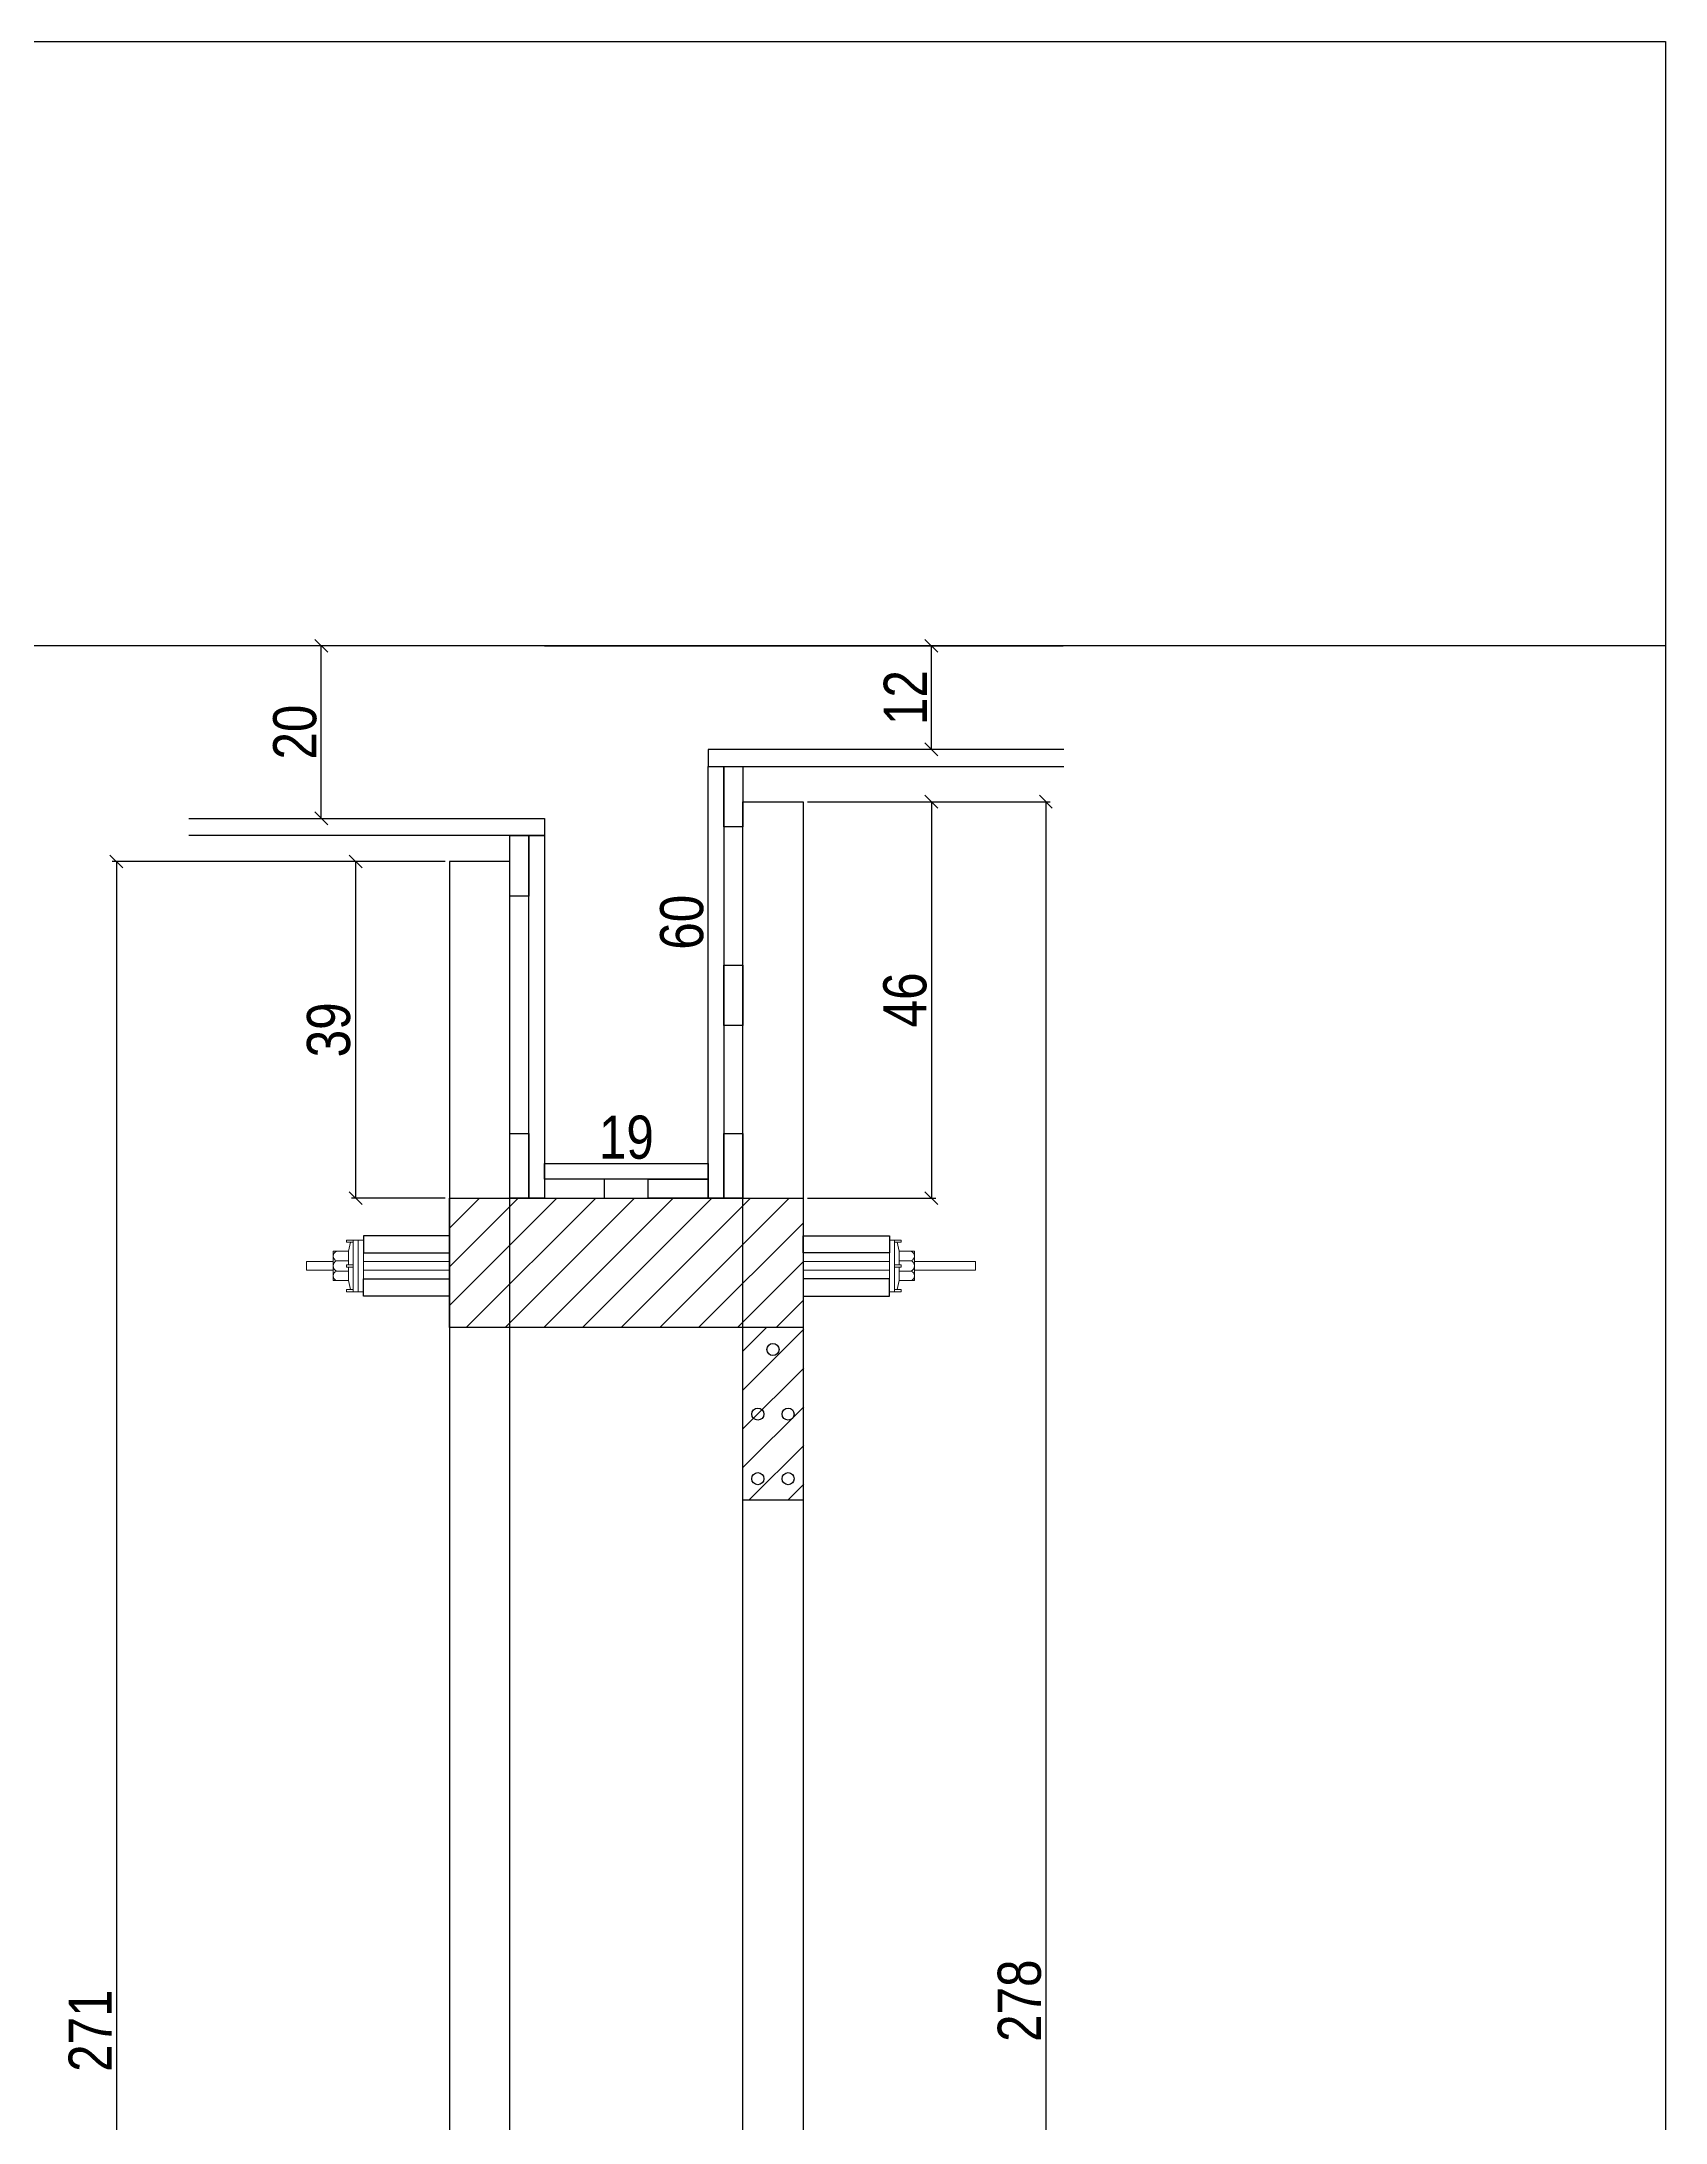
# Model space of a CAD drawing. Extents: x 17311 to 161354, y 153625 to 211469.
# Drawn here: x 22258 to 22634.6, y 206817.7 to 207300.1 of the extents above; entities that cross this region are included whole.
import ezdxf

# ---------------------------------------------------------------- set-up
doc = ezdxf.new("R2010")
doc.units = 0
doc.layers.get('0').update_dxf_attribs({"linetype": 'CONTINUOUS'})
doc.layers.get('DEFPOINTS').update_dxf_attribs({"linetype": 'CONTINUOUS'})
for name, color, linetype in [('8', 111, 'CONTINUOUS'), ('COTA', 241, 'CONTINUOUS'), ('detalhes', 4, 'CONTINUOUS'), ('TIRAS REESCORAMENTO', 252, 'CONTINUOUS')]:
    doc.layers.add(name, color=color, linetype=linetype)
doc.layers.add('BARRA_ANCORAGEM', color=1, linetype='CONTINUOUS', lineweight=15)
doc.styles.add('COTA TECNICA 2X', font='techl___.ttf', dxfattribs={"height": 10})
doc.dimstyles.new('SECAO', dxfattribs={"dimscale": 0.333333, "dimtxt": 5, "dimasz": 9, "dimexe": 3, "dimexo": 3, "dimgap": 3, "dimtad": 1, "dimdec": 1, "dimlfac": 0.5, "dimzin": 12, "dimdsep": 46, "dimtxsty": 'COTA TECNICA 2X', "dimblk1": 'OBLIQUE', "dimblk2": 'OBLIQUE', "dimsah": 1, "dimcen": 0.9, "dimclrd": 4, "dimclre": 4, "dimclrt": 240, "dimadec": 1, "dimazin": 3, "dimtfac": 1, "dimtdec": 1, "dimtmove": 0, "dimatfit": 3, "dimfxl": 1, "dimtolj": 1, "dimtzin": 12, "dimarcsym": 0})

# ---------------------------------------------------------------- blocks, each defined once
blk = doc.blocks.new('_Oblique')
at = {"color": 0, "linetype": 'ByBlock', "lineweight": -2}
blk.add_line((-0.5, -0.5), (0.5, 0.5), dxfattribs=at)
blk = doc.blocks.new('*D3097')
at = {"layer": 'DEFPOINTS', "color": 0, "transparency": 16777216}
for p in [(22352.61, 207110.02), (22275.32, 206567.92), (22352.61, 206567.92)]:
    blk.add_point(p, dxfattribs=at)
at = {"layer": 'detalhes', "color": 4, "lineweight": -2, "transparency": 16777216}
for p, q in [((22351.61, 207110.02), (22274.32, 207110.02)), ((22275.32, 207110.02), (22275.32, 206567.92)), ((22351.61, 206567.92), (22274.32, 206567.92))]:
    blk.add_line(p, q, dxfattribs=at)
at = {"layer": 'detalhes', "color": 4, "lineweight": -2, "transparency": 16777216, "xscale": 3, "yscale": 3, "zscale": 3}
for p, rotation in [((22275.32, 207110.02), 90), ((22275.32, 206567.92), 270)]:
    blk.add_blockref('_Oblique', p, dxfattribs=dict(at, rotation=rotation))
at = {"layer": 'detalhes', "color": 240, "transparency": 16777216, "insert": (22269.24, 206838.97), "char_height": 10, "attachment_point": 5, "rotation": 90, "style": 'COTA TECNICA 2X'}
blk.add_mtext('\\A1;271', dxfattribs=at)
blk = doc.blocks.new('*D3103')
at = {"layer": 'DEFPOINTS', "color": 0, "transparency": 16777216}
for p in [(22330.84, 207110.02), (22352.61, 207110.02), (22352.61, 207031.97)]:
    blk.add_point(p, dxfattribs=at)
at = {"layer": 'detalhes', "color": 4, "lineweight": -2, "transparency": 16777216}
for p, q in [((22351.61, 207110.02), (22329.84, 207110.02)), ((22330.84, 207031.97), (22330.84, 207110.02)), ((22351.61, 207031.97), (22329.84, 207031.97))]:
    blk.add_line(p, q, dxfattribs=at)
at = {"layer": 'detalhes', "color": 4, "lineweight": -2, "transparency": 16777216, "xscale": 3, "yscale": 3, "zscale": 3}
for p, rotation in [((22330.84, 207110.02), 90), ((22330.84, 207031.97), 270)]:
    blk.add_blockref('_Oblique', p, dxfattribs=dict(at, rotation=rotation))
at = {"layer": 'detalhes', "color": 240, "transparency": 16777216, "insert": (22324.59, 207070.99), "char_height": 10, "attachment_point": 5, "rotation": 90, "style": 'COTA TECNICA 2X'}
blk.add_mtext('\\A1;39', dxfattribs=at)
blk = doc.blocks.new('*D3104')
at = {"layer": 'DEFPOINTS', "color": 0, "transparency": 16777216}
for p in [(22434.61, 207123.89), (22434.61, 207031.97), (22464.36, 207031.97)]:
    blk.add_point(p, dxfattribs=at)
at = {"layer": 'detalhes', "color": 4, "lineweight": -2, "transparency": 16777216}
for p, q in [((22435.61, 207123.89), (22465.36, 207123.89)), ((22464.36, 207123.89), (22464.36, 207031.97)), ((22435.61, 207031.97), (22465.36, 207031.97))]:
    blk.add_line(p, q, dxfattribs=at)
at = {"layer": 'detalhes', "color": 4, "lineweight": -2, "transparency": 16777216, "xscale": 3, "yscale": 3, "zscale": 3}
for p, rotation in [((22464.36, 207123.89), 90), ((22464.36, 207031.97), 270)]:
    blk.add_blockref('_Oblique', p, dxfattribs=dict(at, rotation=rotation))
at = {"layer": 'detalhes', "color": 240, "transparency": 16777216, "insert": (22458.26, 207077.93), "char_height": 10, "attachment_point": 5, "rotation": 90, "style": 'COTA TECNICA 2X'}
blk.add_mtext('\\A1;46', dxfattribs=at)
blk = doc.blocks.new('*D3105')
at = {"layer": 'DEFPOINTS', "color": 0, "transparency": 16777216}
for p in [(22366.61, 207160.02), (22231.81, 206547.92), (22352.61, 206547.92)]:
    blk.add_point(p, dxfattribs=at)
at = {"layer": 'detalhes', "color": 4, "lineweight": -2, "transparency": 16777216}
for p, q in [((22365.61, 207160.02), (22230.81, 207160.02)), ((22231.81, 207160.02), (22231.81, 206547.92)), ((22351.61, 206547.92), (22230.81, 206547.92))]:
    blk.add_line(p, q, dxfattribs=at)
at = {"layer": 'detalhes', "color": 4, "lineweight": -2, "transparency": 16777216, "xscale": 3, "yscale": 3, "zscale": 3}
for p, rotation in [((22231.81, 207160.02), 90), ((22231.81, 206547.92), 270)]:
    blk.add_blockref('_Oblique', p, dxfattribs=dict(at, rotation=rotation))
at = {"layer": 'detalhes', "color": 240, "transparency": 16777216, "insert": (22225.59, 206853.97), "char_height": 10, "attachment_point": 5, "rotation": 90, "style": 'COTA TECNICA 2X'}
blk.add_mtext('\\A1;306', dxfattribs=at)
blk = doc.blocks.new('*D3107')
at = {"layer": 'DEFPOINTS', "color": 0, "transparency": 16777216}
for p in [(22389.65, 207160.02), (22412.61, 207160.02), (22389.65, 207039.97)]:
    blk.add_point(p, dxfattribs=at)
at = {"layer": 'detalhes', "color": 240, "transparency": 16777216, "insert": (22406.5, 207095.94), "char_height": 10, "attachment_point": 5, "rotation": 90, "style": 'COTA TECNICA 2X'}
blk.add_mtext('\\A1;60', dxfattribs=at)
blk = doc.blocks.new('*D3108')
at = {"layer": 'DEFPOINTS', "color": 0, "transparency": 16777216}
for p in [(22374.61, 207039.97), (22412.61, 207039.97), (22412.61, 207039.97)]:
    blk.add_point(p, dxfattribs=at)
at = {"layer": 'detalhes', "color": 240, "transparency": 16777216, "insert": (22393.61, 207046.05), "char_height": 10, "attachment_point": 5, "style": 'COTA TECNICA 2X'}
blk.add_mtext('\\A1;19', dxfattribs=at)
blk = doc.blocks.new('*D3111')
at = {"layer": 'DEFPOINTS', "color": 0, "transparency": 16777216}
for p in [(22464.36, 207160.02), (22464.36, 207160.02), (22464.36, 207136.02)]:
    blk.add_point(p, dxfattribs=at)
at = {"layer": 'detalhes', "color": 4, "lineweight": -2, "transparency": 16777216}
for p, q in [((22464.36, 207136.02), (22464.36, 207160.02)), ((22465.36, 207160.02), (22465.36, 207160.02)), ((22465.36, 207136.02), (22465.36, 207136.02))]:
    blk.add_line(p, q, dxfattribs=at)
at = {"layer": 'detalhes', "color": 4, "lineweight": -2, "transparency": 16777216, "xscale": 3, "yscale": 3, "zscale": 3}
for p, rotation in [((22464.36, 207160.02), 90), ((22464.36, 207136.02), 270)]:
    blk.add_blockref('_Oblique', p, dxfattribs=dict(at, rotation=rotation))
at = {"layer": 'detalhes', "color": 240, "transparency": 16777216, "insert": (22458.3, 207148.02), "char_height": 10, "attachment_point": 5, "rotation": 90, "style": 'COTA TECNICA 2X'}
blk.add_mtext('\\A1;12', dxfattribs=at)
blk = doc.blocks.new('*D3112')
at = {"layer": 'DEFPOINTS', "color": 0, "transparency": 16777216}
for p in [(22435.61, 207123.89), (22435.61, 206567.92), (22490.9, 206567.92)]:
    blk.add_point(p, dxfattribs=at)
at = {"layer": 'detalhes', "color": 4, "lineweight": -2, "transparency": 16777216}
for p, q in [((22436.61, 207123.89), (22491.9, 207123.89)), ((22490.9, 207123.89), (22490.9, 206567.92)), ((22436.61, 206567.92), (22491.9, 206567.92))]:
    blk.add_line(p, q, dxfattribs=at)
at = {"layer": 'detalhes', "color": 4, "lineweight": -2, "transparency": 16777216, "xscale": 3, "yscale": 3, "zscale": 3}
for p, rotation in [((22490.9, 207123.89), 90), ((22490.9, 206567.92), 270)]:
    blk.add_blockref('_Oblique', p, dxfattribs=dict(at, rotation=rotation))
at = {"layer": 'detalhes', "color": 240, "transparency": 16777216, "insert": (22484.81, 206845.91), "char_height": 10, "attachment_point": 5, "rotation": 90, "style": 'COTA TECNICA 2X'}
blk.add_mtext('\\A1;278', dxfattribs=at)
blk = doc.blocks.new('*D3117')
at = {"layer": 'DEFPOINTS', "color": 0, "transparency": 16777216}
for p in [(22322.85, 207160.02), (22322.85, 207160.02), (22322.85, 207120.02)]:
    blk.add_point(p, dxfattribs=at)
at = {"layer": 'detalhes', "color": 4, "lineweight": -2, "transparency": 16777216}
for p, q in [((22321.85, 207160.02), (22321.85, 207160.02)), ((22322.85, 207120.02), (22322.85, 207160.02)), ((22321.85, 207120.02), (22321.85, 207120.02))]:
    blk.add_line(p, q, dxfattribs=at)
at = {"layer": 'detalhes', "color": 4, "lineweight": -2, "transparency": 16777216, "xscale": 3, "yscale": 3, "zscale": 3}
for p, rotation in [((22322.85, 207160.02), 90), ((22322.85, 207120.02), 270)]:
    blk.add_blockref('_Oblique', p, dxfattribs=dict(at, rotation=rotation))
at = {"layer": 'detalhes', "color": 240, "transparency": 16777216, "insert": (22316.75, 207140.02), "char_height": 10, "attachment_point": 5, "rotation": 90, "style": 'COTA TECNICA 2X'}
blk.add_mtext('\\A1;20', dxfattribs=at)
blk = doc.blocks.new('A$C51C4441F')
at = {"layer": 'BARRA_ANCORAGEM'}
for p, q in [((-2.25, 3.4), (-1.79, 5.5)), ((-2.25, 3.4), (-5.81, 3.39)), ((-5.81, 3.39), (-5.81, -3.39)), ((-2.25, 1.2), (-5.02, 1.2)), ((-2.25, 3.4), (-2.25, 3.4)), ((-2.25, 3.4), (-2.25, 0.25)), ((-2.25, -3.4), (-5.81, -3.39)), ((-2.25, -1.2), (-5.02, -1.2)), ((-2.25, -0.25), (-2.25, -3.4)), ((-2.25, -3.4), (-1.79, -5.5))]:
    blk.add_line(p, q, dxfattribs=at)
for points in [[(-2.7, 6), (-1.2, 6), (-1.2, 5.5), (-2.7, 5.5)], [(-1.2, -6), (0, -6), (0, 6), (-1.2, 6)], [(-2.7, 0.25), (-1.2, 0.25), (-1.2, -0.25), (-2.7, -0.25)], [(-2.7, -6), (-1.2, -6), (-1.2, -5.5), (-2.7, -5.5)]]:
    blk.add_lwpolyline(points, close=True, dxfattribs=at)
for centre, radius, start, end in [((-4.66, 2.3), 1.15, 107.7845, 252.2718), ((-4.52, 0), 1.3, 112.648, 247.4083), ((-4.66, -2.3), 1.15, 107.7845, 252.2718)]:
    blk.add_arc(centre, radius, start, end, dxfattribs=at)

msp = doc.modelspace()

# ---------------------------------------------------------------- hatches: boundary and pattern name
at = {"layer": 'COTA'}
h = msp.add_hatch(dxfattribs=at)
h.set_pattern_fill('ANSI31', color=256, scale=2, style=0)
h.set_pattern_definition([(45, (-2262.344, -6265.1016), (-4.49012806, 4.49012806), [])])
h.paths.add_polyline_path([(22434.61, 207015.26), (22434.61, 207031.97), (22352.61, 207031.97), (22352.61, 207001.97), (22434.61, 207001.97), (22434.61, 207013.26), (22434.61, 207014.26), (22434.61, 207016.26)])
h = msp.add_hatch(dxfattribs=at)
h.set_pattern_fill('ANSI31', color=256, scale=2, style=0)
h.set_pattern_definition([(45, (-1239.12, 8742.5576), (-4.49012806, 4.49012806), [])])
h.paths.add_polyline_path([(22420.73, 206961.94), (22434.73, 206961.94), (22434.73, 207001.88), (22420.73, 207001.88)])

# ---------------------------------------------------------------- linework, layer by layer
msp.add_line((22434.61, 206961.94), (22420.61, 206961.94))
at = {"linetype": 'Continuous'}
for points in [[(22434.61, 206567.92), (22420.61, 206567.92), (22420.61, 207123.89), (22434.61, 207123.89)], [(22352.61, 206567.92), (22366.61, 206567.92), (22366.61, 207110.02), (22352.61, 207110.02)], [(22434.61, 207001.97), (22352.61, 207001.97), (22352.61, 207031.97), (22434.61, 207031.97)]]:
    msp.add_lwpolyline(points, close=True, dxfattribs=at)
for centre in [(22427.61, 206996.88), (22424.11, 206981.91), (22431.11, 206981.91), (22424.11, 206966.94), (22431.11, 206966.94)]:
    msp.add_circle(centre, 1.4)
at = {"layer": '8', "color": 5, "linetype": 'Continuous'}
msp.add_lwpolyline([(22634.59, 206335.31), (22037.78, 206335.31), (22037.78, 207300.1), (22634.59, 207300.1)], close=True, dxfattribs=at)
at = {"layer": 'BARRA_ANCORAGEM'}
for points in [[(22331.41, 207022.26), (22332.61, 207022.26), (22332.61, 207010.26), (22331.41, 207010.26)], [(22455.81, 207022.26), (22454.61, 207022.26), (22454.61, 207010.26), (22455.81, 207010.26)], [(22319.41, 207015.26), (22325.59, 207015.26), (22325.59, 207017.26), (22319.41, 207017.26)], [(22332.61, 207015.26), (22352.61, 207015.26), (22352.61, 207017.26), (22332.61, 207017.26)], [(22454.61, 207015.26), (22434.61, 207015.26), (22434.61, 207017.26), (22454.61, 207017.26)], [(22460.42, 207015.26), (22474.61, 207015.26), (22474.61, 207017.26), (22460.42, 207017.26)]]:
    msp.add_lwpolyline(points, close=True, dxfattribs=at)
at = {"layer": 'TIRAS REESCORAMENTO', "linetype": 'ByBlock'}
for p, q in [((22634.59, 207160.02), (17860.1, 207160.02)), ((22374.61, 207160.02), (22494.95, 207160.02)), ((22412.61, 207132.02), (22495.09, 207132.02))]:
    msp.add_line(p, q, dxfattribs=at)
for points in [[(22495.09, 207136.02), (22412.61, 207136.02), (22412.61, 207132.02), (22495.09, 207132.02)], [(22416.21, 207031.97), (22412.61, 207031.97), (22412.61, 207132.02), (22416.21, 207132.02), (22416.21, 207031.97)], [(22292.13, 207120.02), (22374.61, 207120.02), (22374.61, 207116.02), (22292.13, 207116.02)], [(22374.61, 207031.97), (22371.01, 207031.97), (22371.01, 207116.02), (22374.61, 207116.02), (22374.61, 207031.97)]]:
    msp.add_lwpolyline(points, dxfattribs=at)
for points in [[(22416.21, 207132.02), (22420.61, 207132.02), (22420.61, 207118.02), (22416.21, 207118.02)], [(22366.61, 207116.02), (22371.01, 207116.02), (22371.01, 207102.02), (22366.61, 207102.02)], [(22416.21, 207085.99), (22420.61, 207085.99), (22420.61, 207071.99), (22416.21, 207071.99)], [(22366.61, 207046.97), (22371.01, 207046.97), (22371.01, 207031.97), (22366.61, 207031.97)], [(22416.21, 207046.97), (22420.61, 207046.97), (22420.61, 207031.97), (22416.21, 207031.97)], [(22412.61, 207036.37), (22374.61, 207036.37), (22374.61, 207039.97), (22412.61, 207039.97)], [(22388.57, 207031.97), (22388.57, 207036.37), (22374.61, 207036.37), (22374.61, 207031.97)], [(22398.64, 207031.97), (22398.64, 207036.37), (22412.61, 207036.37), (22412.61, 207031.97)], [(22332.61, 207019.26), (22352.61, 207019.26), (22352.61, 207023.26), (22332.61, 207023.26)], [(22454.61, 207019.26), (22434.61, 207019.26), (22434.61, 207023.26), (22454.61, 207023.26)], [(22332.61, 207013.26), (22352.61, 207013.26), (22352.61, 207009.26), (22332.61, 207009.26)], [(22454.61, 207013.26), (22434.61, 207013.26), (22434.61, 207009.26), (22454.61, 207009.26)]]:
    msp.add_lwpolyline(points, close=True, dxfattribs=at)

# ---------------------------------------------------------------- block references
at = {"layer": 'BARRA_ANCORAGEM', "xscale": -1, "rotation": 180}
msp.add_blockref('A$C51C4441F', (22331.41, 207016.26), dxfattribs=at)
at = {"layer": 'BARRA_ANCORAGEM', "xscale": -1}
msp.add_blockref('A$C51C4441F', (22454.61, 207016.26), dxfattribs=at)

# ---------------------------------------------------------------- dimensions: what is measured, and where the dimension line sits
at = {"layer": 'detalhes', "color": 3}
for base, p1, p2, picture, middle in [((22231.8124, 206547.9232), (22366.6069, 207160.0163), (22352.6069, 206547.9232), '*D3105', (22225.5931, 206853.9698)), ((22322.85, 207160.02), (22322.85, 207120.02), (22322.85, 207160.02), '*D3117', (22316.75, 207140.02)), ((22464.36, 207160.02), (22464.36, 207136.02), (22464.36, 207160.02), '*D3111', (22458.3, 207148.02)), ((22464.36, 207031.97), (22434.61, 207123.89), (22434.61, 207031.97), '*D3104', (22458.26, 207077.93)), ((22490.9, 206567.92), (22435.61, 207123.89), (22435.61, 206567.92), '*D3112', (22484.81, 206845.91)), ((22275.3159, 206567.9232), (22352.6069, 207110.0163), (22352.6069, 206567.9232), '*D3097', (22269.2428, 206838.9698)), ((22330.84, 207110.02), (22352.61, 207031.97), (22352.61, 207110.02), '*D3103', (22324.59, 207070.99))]:
    dim = msp.add_linear_dim(base=base, p1=p1, p2=p2, angle=90, dimstyle='SECAO', dxfattribs=at)
    dim.commit()
    dim.dimension.update_dxf_attribs({"geometry": picture, "text_midpoint": middle})
dim = msp.add_linear_dim(base=(22412.61, 207160.02), p1=(22389.65, 207039.97), p2=(22389.65, 207160.02), angle=90, dimstyle='SECAO', override={"dimse1": 1, "dimse2": 1, "dimsd1": 1, "dimsd2": 1}, dxfattribs=at)
dim.commit()
dim.dimension.update_dxf_attribs({"geometry": '*D3107', "text_midpoint": (22412.61, 207095.94), "dimtype": 160})
dim = msp.add_linear_dim(base=(22412.61, 207039.97), p1=(22374.61, 207039.97), p2=(22412.61, 207039.97), dimstyle='SECAO', override={"dimse1": 1, "dimse2": 1, "dimsd1": 1, "dimsd2": 1}, dxfattribs=at)
dim.commit()
dim.dimension.update_dxf_attribs({"geometry": '*D3108', "text_midpoint": (22393.61, 207039.97), "dimtype": 160})

doc.saveas('drawing.dxf')
